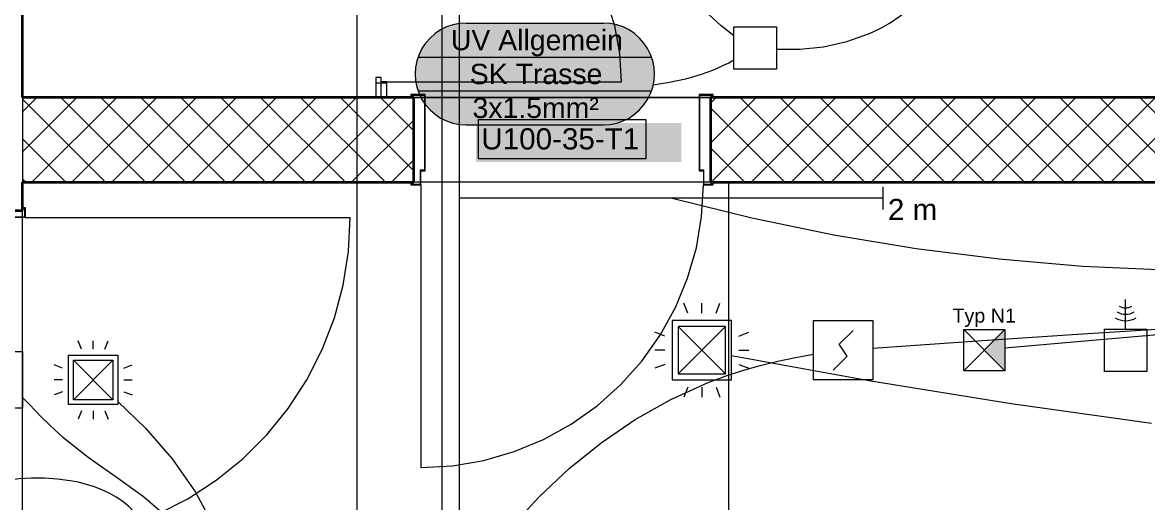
# Model space of a CAD drawing. Extents: x -1067 to 613, y -179 to 712.
# Drawn here: x -79.1 to 0.5, y 185.1 to 219.1 of the extents above; entities that cross this region are included whole.
import ezdxf
from ezdxf.lldxf.tags import DXFTag

# ---------------------------------------------------------------- set-up
doc = ezdxf.new("R2010")
doc.units = 0
doc.layers.get('0').update_dxf_attribs({"lineweight": 13})
for name, color, linetype, lineweight in [('A-DOOR-____-IDEN', 7, 'Continuous', 5), ('A-DOOR-____-OTLN', 7, 'Continuous', 9), ('A-DOOR-FRAM-MCUT', 7, 'Continuous', 9), ('A-DOOR-OPNG-OTLN', 7, 'Continuous', 9), ('A-FLOR-____-OTLN', 7, 'Continuous', 9), ('A-FLOR-____-OVHD', 7, 'Strichpunkt - Fein', 9), ('A-WALL-____-MCUT', 7, 'Continuous', 35), ('A-WALL-____-PATT', 7, 'Continuous', 35), ('A-WALL-FNSH-MCUT', 7, 'Continuous', 35), ('S-GRID-____-OTLN', 7, 'Continuous', 5)]:
    doc.layers.add(name, color=color, linetype=linetype, lineweight=lineweight)
for name, color, linetype, lineweight, true_color in [('EL01_WAN_Brandmeldeanlagen', 7, 'Continuous', 13, 0xff8000), ('EL01_WAN_Feuwehrfunktantenne', 7, 'Continuous', 13, 0x993300), ('EL01_WAN_Leitung Sicherheit', 7, 'Continuous', 13, 0x993300), ('EL01_WAN_Leitung_Brandmeldeanlagen', 7, 'Continuous', 13, 0xff8000), ('EL01_WAN_Leitung_Licht', 7, 'Continuous', 13, 0x0080ff), ('EL01_WAN_Leitung_Notbeleuchtung', 7, 'Continuous', 13, 0x009900), ('EL01_WAN_Leuchten', 7, 'Continuous', 13, 0x0080ff), ('EL01_WAN_Licht', 7, 'Continuous', 13, 0x0080ff), ('EL01_WAN_Notbeleuchtungen', 7, 'Continuous', 13, 0x009900), ('EL01_WAN_Notbeleuchtungentyp', 7, 'Continuous', 13, 0x009900), ('EL01_WAN_Sicherheit', 7, 'Continuous', 13, 0x804000)]:
    doc.layers.add(name, color=color, linetype=linetype, lineweight=lineweight, true_color=true_color)
doc.styles.get("Standard").update_dxf_attribs({"font": 'arial.ttf'})
tags = doc.linetypes.add('_Rasterlinie_', pattern=[0.375, 0.2, -0.05, 0.075, -0.05]).pattern_tags.tags
tags[10:11] = [DXFTag(74, 4), DXFTag(75, 0), DXFTag(340, '0'), DXFTag(46, 1.0), DXFTag(50, 0.0), DXFTag(44, 0.0), DXFTag(45, 0.0)]
tags[8:9] = [DXFTag(74, 4), DXFTag(75, 0), DXFTag(340, '0'), DXFTag(46, 1.0), DXFTag(50, 0.0), DXFTag(44, 0.0), DXFTag(45, 0.0)]
tags[6:7] = [DXFTag(74, 4), DXFTag(75, 0), DXFTag(340, '0'), DXFTag(46, 1.0), DXFTag(50, 0.0), DXFTag(44, 0.0), DXFTag(45, 0.0)]
tags[4:5] = [DXFTag(74, 4), DXFTag(75, 0), DXFTag(340, '0'), DXFTag(46, 1.0), DXFTag(50, 0.0), DXFTag(44, 0.0), DXFTag(45, 0.0)]
tags = doc.linetypes.add('Grundrissdarstellung Sturz', pattern=[0.25, 0.15, -0.05, 0, -0.05]).pattern_tags.tags
tags[10:11] = [DXFTag(74, 4), DXFTag(75, 0), DXFTag(340, '0'), DXFTag(46, 1.0), DXFTag(50, 0.0), DXFTag(44, 0.0), DXFTag(45, 0.0)]
tags[8:9] = [DXFTag(74, 4), DXFTag(75, 0), DXFTag(340, '0'), DXFTag(46, 1.0), DXFTag(50, 0.0), DXFTag(44, 0.0), DXFTag(45, 0.0)]
tags[6:7] = [DXFTag(74, 4), DXFTag(75, 0), DXFTag(340, '0'), DXFTag(46, 1.0), DXFTag(50, 0.0), DXFTag(44, 0.0), DXFTag(45, 0.0)]
tags[4:5] = [DXFTag(74, 4), DXFTag(75, 0), DXFTag(340, '0'), DXFTag(46, 1.0), DXFTag(50, 0.0), DXFTag(44, 0.0), DXFTag(45, 0.0)]
tags = doc.linetypes.add('Strichpunkt - Fein', pattern=[0.2, 0.1, -0.05, 0, -0.05]).pattern_tags.tags
tags[10:11] = [DXFTag(74, 4), DXFTag(75, 0), DXFTag(340, '0'), DXFTag(46, 1.0), DXFTag(50, 0.0), DXFTag(44, 0.0), DXFTag(45, 0.0)]
tags[8:9] = [DXFTag(74, 4), DXFTag(75, 0), DXFTag(340, '0'), DXFTag(46, 1.0), DXFTag(50, 0.0), DXFTag(44, 0.0), DXFTag(45, 0.0)]
tags[6:7] = [DXFTag(74, 4), DXFTag(75, 0), DXFTag(340, '0'), DXFTag(46, 1.0), DXFTag(50, 0.0), DXFTag(44, 0.0), DXFTag(45, 0.0)]
tags[4:5] = [DXFTag(74, 4), DXFTag(75, 0), DXFTag(340, '0'), DXFTag(46, 1.0), DXFTag(50, 0.0), DXFTag(44, 0.0), DXFTag(45, 0.0)]

# ---------------------------------------------------------------- blocks, each defined once
blk = doc.blocks.new('Referenz-A0UJ3194XE', base_point=(-1062.181, -175.856))
at = {"layer": 'A-DOOR-____-IDEN', "color": 0, "linetype": 'Continuous', "ltscale": 0.13}
for p, q in [((-46.818, 212.212), (-34.978, 212.212)), ((-46.818, 209.432), (-46.818, 212.212)), ((-34.978, 212.212), (-34.978, 209.432)), ((-34.978, 209.432), (-46.818, 209.432))]:
    blk.add_line(p, q, dxfattribs=at)
at = {"layer": 'A-DOOR-____-IDEN', "color": 7, "linetype": 'Continuous', "ltscale": 0.13, "true_color": 0xffffff}
for points in [[(-46.993, 209.21), (-32.454, 209.21), (-46.993, 211.969)], [(-32.454, 209.21), (-46.993, 211.969), (-32.454, 211.969)]]:
    blk.add_solid(points, dxfattribs=at)
at = {"layer": 'A-DOOR-____-OTLN', "color": 0, "linetype": 'Grundrissdarstellung Sturz', "ltscale": 0.13}
for p, q in [((-30.397, 213.776), (-51.397, 213.776)), ((-30.397, 207.776), (-51.397, 207.776)), ((-79.097, 181.776), (-79.097, 205.776))]:
    blk.add_line(p, q, dxfattribs=at)
at = {"layer": 'A-DOOR-FRAM-MCUT', "color": 0, "linetype": 'Continuous', "ltscale": 0.13}
for p, q in [((-53.697, 215.176), (-54.097, 215.176)), ((-54.097, 215.176), (-54.097, 214.776)), ((-53.697, 214.876), (-53.697, 215.176)), ((-53.297, 214.876), (-53.697, 214.876)), ((-53.297, 214.776), (-53.297, 214.876)), ((-50.597, 213.976), (-51.597, 213.976)), ((-51.597, 213.976), (-51.597, 213.776)), ((-51.557, 213.776), (-51.557, 213.936)), ((-51.557, 213.936), (-50.637, 213.936)), ((-50.637, 213.936), (-50.637, 208.616)), ((-50.597, 208.576), (-50.597, 213.976)), ((-30.197, 213.976), (-31.197, 213.976)), ((-31.197, 213.976), (-31.197, 208.576)), ((-31.157, 208.616), (-31.157, 213.936)), ((-31.157, 213.936), (-30.237, 213.936)), ((-30.237, 213.936), (-30.237, 213.776)), ((-30.197, 213.776), (-30.197, 213.976)), ((-50.637, 208.616), (-50.937, 208.616)), ((-50.937, 208.616), (-50.937, 207.616)), ((-50.897, 207.576), (-50.897, 208.576)), ((-50.897, 208.576), (-50.597, 208.576)), ((-31.197, 208.576), (-30.897, 208.576)), ((-30.857, 208.616), (-31.157, 208.616)), ((-30.897, 208.576), (-30.897, 207.576)), ((-30.857, 207.616), (-30.857, 208.616)), ((-51.597, 207.776), (-51.597, 207.576)), ((-51.597, 207.576), (-50.897, 207.576)), ((-51.557, 207.616), (-51.557, 207.776)), ((-50.937, 207.616), (-51.557, 207.616)), ((-30.897, 207.576), (-30.197, 207.576)), ((-30.237, 207.616), (-30.857, 207.616)), ((-30.237, 207.776), (-30.237, 207.616)), ((-30.197, 207.576), (-30.197, 207.776)), ((-79.097, 205.976), (-78.897, 205.976)), ((-78.937, 205.936), (-79.097, 205.936)), ((-78.937, 205.316), (-78.937, 205.936)), ((-78.897, 205.976), (-78.897, 205.276)), ((-79.937, 205.316), (-78.937, 205.316)), ((-78.897, 205.276), (-79.897, 205.276))]:
    blk.add_line(p, q, dxfattribs=at)
at = {"layer": 'A-DOOR-OPNG-OTLN', "color": 0, "linetype": 'Continuous', "ltscale": 0.13}
for p, q in [((-37.179, 218.848), (-37.776, 220.762)), ((-36.818, 216.877), (-37.179, 218.848)), ((-36.697, 214.876), (-36.818, 216.877)), ((-53.297, 214.876), (-36.697, 214.876)), ((-50.897, 207.576), (-50.897, 187.576)), ((-31.023, 205.336), (-30.897, 207.576)), ((-78.897, 205.276), (-55.897, 205.276)), ((-56.023, 202.872), (-55.897, 205.276)), ((-31.398, 203.125), (-31.023, 205.336)), ((-32.019, 200.97), (-31.398, 203.125)), ((-56.4, 200.494), (-56.023, 202.872)), ((-32.878, 198.898), (-32.019, 200.97)), ((-57.023, 198.168), (-56.4, 200.494)), ((-33.963, 196.935), (-32.878, 198.898)), ((-57.885, 195.921), (-57.023, 198.168)), ((-35.26, 195.106), (-33.963, 196.935)), ((-58.978, 193.776), (-57.885, 195.921)), ((-36.755, 193.434), (-35.26, 195.106)), ((-60.29, 191.757), (-58.978, 193.776)), ((-38.427, 191.939), (-36.755, 193.434)), ((-40.256, 190.641), (-38.427, 191.939)), ((-61.805, 189.886), (-60.29, 191.757)), ((-42.219, 189.556), (-40.256, 190.641)), ((-63.507, 188.183), (-61.805, 189.886)), ((-44.291, 188.698), (-42.219, 189.556)), ((-65.378, 186.668), (-63.507, 188.183)), ((-48.658, 187.701), (-46.447, 188.077)), ((-46.447, 188.077), (-44.291, 188.698)), ((-50.897, 187.576), (-48.658, 187.701)), ((-67.397, 185.357), (-65.378, 186.668)), ((-69.542, 184.264), (-67.397, 185.357))]:
    blk.add_line(p, q, dxfattribs=at)
at = {"layer": 'A-FLOR-____-OTLN', "color": 0, "linetype": 'Continuous', "ltscale": 0.13}
for p, q in [((-51.397, 213.776), (-50.637, 213.776)), ((-50.598, 213.776), (-31.196, 213.776)), ((-31.157, 213.776), (-30.397, 213.776)), ((-50.937, 207.776), (-51.397, 207.776)), ((-30.897, 207.776), (-50.897, 207.776)), ((-30.397, 207.776), (-30.857, 207.776)), ((-29.097, 179.776), (-29.097, 207.776))]:
    blk.add_line(p, q, dxfattribs=at)
at = {"layer": 'A-FLOR-____-OVHD', "color": 0, "linetype": 'Strichpunkt - Fein', "ltscale": 0.13}
for p, q in [((-49.397, -27.974), (-49.397, 307.476)), ((-49.397, 213.776), (-49.397, 307.476)), ((-48.197, 288.576), (-48.197, -171.085)), ((-49.397, 179.776), (-49.397, 207.776))]:
    blk.add_line(p, q, dxfattribs=at)
at = {"layer": 'A-WALL-____-MCUT', "color": 0, "linetype": 'Continuous', "ltscale": 0.35}
for p, q in [((-79.097, 213.776), (-79.097, 282.576)), ((-51.397, 213.776), (-79.097, 213.776)), ((-51.397, 207.776), (-51.397, 213.776)), ((53.203, 213.776), (-30.397, 213.776)), ((-30.397, 213.776), (-30.397, 207.776)), ((-79.097, 207.776), (-51.397, 207.776)), ((-79.097, 205.776), (-79.097, 207.776)), ((-30.397, 207.776), (198.844, 207.776)), ((-85.097, 205.776), (-79.097, 205.776))]:
    blk.add_line(p, q, dxfattribs=at)
at = {"layer": 'A-WALL-____-MCUT', "color": 0, "linetype": 'Continuous', "lineweight": 9, "ltscale": 0.13}
for p, q in [((-53.697, 213.776), (-53.697, 214.776)), ((-79.097, 213.776), (-79.097, 207.776))]:
    blk.add_line(p, q, dxfattribs=at)
at = {"layer": 'A-WALL-____-PATT', "color": 0, "linetype": 'Continuous', "lineweight": 9, "ltscale": 0.13}
for p, q in [((-79.097, 212.761), (-78.082, 213.776)), ((-79.097, 209.933), (-75.254, 213.776)), ((-73.211, 207.776), (-79.097, 213.662)), ((-78.426, 207.776), (-72.426, 213.776)), ((-70.382, 207.776), (-76.382, 213.776)), ((-75.597, 207.776), (-69.597, 213.776)), ((-67.554, 207.776), (-73.554, 213.776)), ((-72.769, 207.776), (-66.769, 213.776)), ((-64.725, 207.776), (-70.725, 213.776)), ((-69.94, 207.776), (-63.94, 213.776)), ((-61.897, 207.776), (-67.897, 213.776)), ((-67.112, 207.776), (-61.112, 213.776)), ((-59.068, 207.776), (-65.068, 213.776)), ((-64.283, 207.776), (-58.283, 213.776)), ((-56.24, 207.776), (-62.24, 213.776)), ((-61.455, 207.776), (-55.455, 213.776)), ((-53.412, 207.776), (-59.412, 213.776)), ((-58.627, 207.776), (-52.627, 213.776)), ((-51.397, 208.59), (-56.583, 213.776)), ((-51.397, 211.418), (-53.755, 213.776)), ((-30.397, 213.378), (-29.999, 213.776)), ((-30.397, 210.549), (-27.171, 213.776)), ((-30.342, 207.776), (-24.342, 213.776)), ((-22.299, 207.776), (-28.299, 213.776)), ((-27.514, 207.776), (-21.514, 213.776)), ((-19.47, 207.776), (-25.47, 213.776)), ((-24.686, 207.776), (-18.686, 213.776)), ((-16.642, 207.776), (-22.642, 213.776)), ((-21.857, 207.776), (-15.857, 213.776)), ((-13.814, 207.776), (-19.814, 213.776)), ((-19.029, 207.776), (-13.029, 213.776)), ((-10.985, 207.776), (-16.985, 213.776)), ((-16.2, 207.776), (-10.2, 213.776)), ((-8.157, 207.776), (-14.157, 213.776)), ((-13.372, 207.776), (-7.372, 213.776)), ((-5.328, 207.776), (-11.328, 213.776)), ((-10.543, 207.776), (-4.543, 213.776)), ((-2.5, 207.776), (-8.5, 213.776)), ((-7.715, 207.776), (-1.715, 213.776)), ((0.329, 207.776), (-5.671, 213.776)), ((-4.887, 207.776), (1.113, 213.776)), ((3.157, 207.776), (-2.843, 213.776)), ((-2.058, 207.776), (3.942, 213.776)), ((5.985, 207.776), (-0.015, 213.776)), ((-25.127, 207.776), (-30.397, 213.045)), ((-55.798, 207.776), (-51.397, 212.177)), ((-76.039, 207.776), (-79.097, 210.834)), ((-27.956, 207.776), (-30.397, 210.217)), ((-52.97, 207.776), (-51.397, 209.348)), ((-78.867, 207.776), (-79.097, 208.005))]:
    blk.add_line(p, q, dxfattribs=at)
at = {"layer": 'A-WALL-FNSH-MCUT', "color": 0, "linetype": 'Continuous', "lineweight": 9, "ltscale": 0.13}
for p, q in [((-54.097, 214.776), (-54.097, 213.776)), ((-53.297, 214.776), (-54.097, 214.776)), ((-53.297, 213.776), (-53.297, 214.776))]:
    blk.add_line(p, q, dxfattribs=at)
at = {"layer": 'S-GRID-____-OTLN', "color": 0, "linetype": '_Rasterlinie_', "ltscale": 0.13}
blk.add_line((-55.397, -171.085), (-55.397, 546.376), dxfattribs=at)
at = {"layer": 'A-DOOR-____-IDEN', "color": 0, "linetype": 'Continuous', "ltscale": 0.13, "insert": (-46.618, 211.594), "char_height": 1.5, "attachment_point": 1}
blk.add_mtext('{\\fArial;U100-35-T1}', dxfattribs=at)
blk = doc.blocks.new('Abzweigdose rechteckig (multi) UP-A0UJ31GIXE', base_point=(-81.437, 191.776))
at = {"color": 0, "lineweight": -2}
for p, q in [((-81.437, 195.776), (-79.095, 195.776)), ((-81.437, 191.776), (-81.437, 195.776)), ((-79.095, 195.776), (-79.095, 191.776)), ((-79.095, 191.776), (-81.437, 191.776))]:
    blk.add_line(p, q, dxfattribs=at)
blk = doc.blocks.new('Funkempfänger-A0UJ31H4XE', base_point=(-2.509, 194.375))
at = {"color": 0, "lineweight": -2}
for p, q in [((-1.009, 197.375), (-1.009, 199.475)), ((-1.609, 198.586), (-1.468, 198.515)), ((-1.468, 198.515), (-1.32, 198.464)), ((-1.456, 199), (-1.352, 198.946)), ((-1.352, 198.946), (-1.241, 198.907)), ((-1.32, 198.464), (-1.166, 198.432)), ((-1.241, 198.907), (-1.126, 198.883)), ((-1.166, 198.432), (-1.009, 198.422)), ((-1.126, 198.883), (-1.009, 198.875)), ((-1.009, 198.875), (-0.892, 198.883)), ((-1.009, 198.422), (-0.852, 198.432)), ((-0.892, 198.883), (-0.777, 198.907)), ((-0.852, 198.432), (-0.698, 198.464)), ((-0.777, 198.907), (-0.666, 198.946)), ((-0.698, 198.464), (-0.549, 198.515)), ((-0.666, 198.946), (-0.562, 199)), ((-0.549, 198.515), (-0.409, 198.586)), ((-1.759, 198.176), (-1.584, 198.085)), ((-1.584, 198.085), (-1.398, 198.019)), ((-1.398, 198.019), (-1.205, 197.979)), ((-1.205, 197.979), (-1.009, 197.965)), ((-1.009, 197.965), (-0.812, 197.979)), ((-0.812, 197.979), (-0.619, 198.019)), ((-0.619, 198.019), (-0.434, 198.085)), ((-0.434, 198.085), (-0.259, 198.176)), ((-2.509, 194.375), (-2.509, 197.375)), ((-2.509, 197.375), (0.491, 197.375)), ((0.491, 197.375), (0.491, 194.375)), ((0.491, 194.375), (-2.509, 194.375))]:
    blk.add_line(p, q, dxfattribs=at)
blk = doc.blocks.new('Leitung-A0UJ31JKXE', base_point=(-9.551, 196.012))
at = {"color": 0, "linetype": 'ByBlock', "lineweight": -2, "ltscale": 0.13}
blk.add_line((5.542, 197.331), (-9.551, 196.012), dxfattribs=at)
blk = doc.blocks.new('Leitung-A0UJ31KCXE', base_point=(-33.126, 218.148))
at = {"color": 0, "linetype": 'ByBlock', "lineweight": -2, "ltscale": 0.13}
for p, q in [((-33.126, 225.403), (-33.12, 225.776)), ((-33.117, 225.03), (-33.126, 225.403)), ((-33.093, 224.657), (-33.117, 225.03)), ((-33.052, 224.286), (-33.093, 224.657)), ((-32.992, 223.918), (-33.052, 224.286)), ((-32.955, 223.736), (-32.992, 223.918)), ((-32.913, 223.555), (-32.955, 223.736)), ((-32.749, 223.01), (-32.913, 223.555)), ((-32.539, 222.48), (-32.749, 223.01)), ((-32.286, 221.966), (-32.539, 222.48)), ((-31.994, 221.467), (-32.286, 221.966)), ((-31.309, 220.523), (-31.994, 221.467)), ((-30.516, 219.651), (-31.309, 220.523)), ((-29.648, 218.857), (-30.516, 219.651)), ((-28.735, 218.148), (-29.648, 218.857))]:
    blk.add_line(p, q, dxfattribs=at)
blk = doc.blocks.new('Leitung-A0UJ31LYXE', base_point=(-18.908, 196.025))
at = {"color": 0, "linetype": 'ByBlock', "lineweight": -2, "ltscale": 0.13}
for p, q in [((-4.066, 197.039), (3.359, 197.498)), ((-11.488, 196.549), (-4.066, 197.039)), ((-18.908, 196.025), (-11.488, 196.549))]:
    blk.add_line(p, q, dxfattribs=at)
blk = doc.blocks.new('Notleuchte eckig-A0UJ31Q0XE', base_point=(-12.47, 194.414))
at = {"color": 0, "lineweight": -2}
for p, q in [((-12.47, 197.333), (-9.551, 194.414)), ((-12.47, 194.414), (-9.551, 197.333)), ((-12.47, 194.414), (-12.47, 197.333)), ((-12.47, 197.333), (-9.551, 197.333)), ((-9.551, 197.333), (-9.551, 194.414)), ((-9.551, 194.414), (-12.47, 194.414))]:
    blk.add_line(p, q, dxfattribs=at)
for points in [[(-9.551, 195.874), (-11.01, 195.874), (-9.551, 197.333)], [(-9.551, 194.414), (-9.551, 195.874), (-11.01, 195.874)]]:
    blk.add_solid(points, dxfattribs=at)
blk = doc.blocks.new('Bemerkung 1-A0UJ31Q2XE', base_point=(-13.272, 197.827))
at = {"color": 0, "lineweight": -2, "insert": (-13.272, 198.827), "char_height": 1, "attachment_point": 1}
blk.add_mtext('{\\fArial;Typ N1}', dxfattribs=at)
blk = doc.blocks.new('Leitung-A0UJ31QIXE', base_point=(-44.474, 183.376))
at = {"color": 0, "linetype": 'ByBlock', "lineweight": -2, "ltscale": 0.13}
for p, q in [((-25.635, 195.101), (-24.375, 195.369)), ((-24.375, 195.369), (-23.108, 195.599)), ((-29.352, 194.035), (-28.126, 194.437)), ((-28.126, 194.437), (-26.886, 194.791)), ((-26.886, 194.791), (-25.635, 195.101)), ((-33.198, 192.394), (-30.561, 193.585)), ((-30.561, 193.585), (-29.352, 194.035)), ((-35.727, 190.966), (-33.198, 192.394)), ((-38.135, 189.326), (-35.727, 190.966)), ((-40.406, 187.498), (-38.135, 189.326)), ((-42.524, 185.507), (-40.406, 187.498)), ((-44.474, 183.376), (-42.524, 185.507))]:
    blk.add_line(p, q, dxfattribs=at)
blk = doc.blocks.new('Bewegungsmelder UP-A0UJ31TMXE', base_point=(-76.864, 191.007))
at = {"color": 0, "lineweight": -2}
for p, q in [((-74.932, 195.954), (-75.158, 196.544)), ((-74.095, 195.954), (-74.095, 196.544)), ((-73.258, 195.954), (-73.032, 196.544)), ((-75.845, 192.026), (-75.845, 195.526)), ((-75.845, 195.526), (-72.345, 195.526)), ((-75.495, 195.176), (-72.695, 195.176)), ((-75.495, 192.376), (-75.495, 195.176)), ((-75.495, 192.376), (-72.695, 195.176)), ((-72.695, 192.376), (-75.495, 195.176)), ((-72.695, 195.176), (-72.695, 192.376)), ((-72.345, 195.526), (-72.345, 192.026)), ((-76.274, 194.612), (-76.864, 194.839)), ((-71.916, 194.612), (-71.326, 194.839)), ((-76.274, 193.776), (-76.864, 193.776)), ((-71.916, 193.776), (-71.326, 193.776)), ((-76.274, 192.939), (-76.864, 192.713)), ((-71.916, 192.939), (-71.326, 192.713)), ((-72.345, 192.026), (-75.845, 192.026)), ((-72.695, 192.376), (-75.495, 192.376)), ((-74.932, 191.597), (-75.158, 191.007)), ((-74.095, 191.597), (-74.095, 191.007)), ((-73.258, 191.597), (-73.032, 191.007))]:
    blk.add_line(p, q, dxfattribs=at)
blk = doc.blocks.new('LED-Langfeldleuchte 37W-A0UJ31WOXE', base_point=(-48.195, 205.843))
at = {"color": 0, "lineweight": -2}
for p, q in [((-48.195, 207.443), (-48.195, 205.843)), ((-18.195, 207.443), (-18.195, 205.843)), ((-18.195, 206.643), (-48.195, 206.643))]:
    blk.add_line(p, q, dxfattribs=at)
blk = doc.blocks.new('Absolute Höhe-A0UJ31WQXE', base_point=(-17.838, 205.09))
at = {"color": 0, "lineweight": -2, "insert": (-17.838, 206.59), "char_height": 1.5, "attachment_point": 1}
blk.add_mtext('{\\fArial;2 m}', dxfattribs=at)
blk = doc.blocks.new('Leitung-A0UJ31XEXE', base_point=(-79.095, 170.367))
at = {"color": 0, "linetype": 'ByBlock', "lineweight": -2, "ltscale": 0.13}
for p, q in [((-79.095, 192.537), (-78.631, 192.067)), ((-78.631, 192.067), (-78.174, 191.595)), ((-78.174, 191.595), (-77.717, 191.124)), ((-77.717, 191.124), (-77.251, 190.655)), ((-77.251, 190.655), (-76.768, 190.191)), ((-76.768, 190.191), (-76.261, 189.733)), ((-76.261, 189.733), (-74.438, 188.304)), ((-74.438, 188.304), (-72.466, 186.914)), ((-72.466, 186.914), (-70.539, 185.52)), ((-70.539, 185.52), (-68.849, 184.078)), ((-68.849, 184.078), (-68.153, 183.324)), ((-68.153, 183.324), (-67.588, 182.542)), ((-67.588, 182.542), (-67.297, 182.002)), ((-67.297, 182.002), (-67.081, 181.445)), ((-67.081, 181.445), (-66.949, 180.869)), ((-66.949, 180.869), (-66.905, 180.281)), ((-66.905, 180.281), (-66.944, 179.676)), ((-66.944, 179.676), (-67.059, 179.058)), ((-67.246, 178.43), (-67.497, 177.795)), ((-67.059, 179.058), (-67.246, 178.43)), ((-67.497, 177.795), (-67.809, 177.157)), ((-67.809, 177.157), (-68.174, 176.517)), ((-68.174, 176.517), (-68.587, 175.881)), ((-69.042, 175.25), (-69.534, 174.629)), ((-68.587, 175.881), (-69.042, 175.25)), ((-69.534, 174.629), (-70.057, 174.019)), ((-70.057, 174.019), (-70.605, 173.426)), ((-70.605, 173.426), (-71.461, 172.571)), ((-71.461, 172.571), (-72.341, 171.769)), ((-72.341, 171.769), (-74.095, 170.367))]:
    blk.add_line(p, q, dxfattribs=at)
blk = doc.blocks.new('Bewegungsmelder UP-A0UJ3216XE', base_point=(-34.33, 192.553))
at = {"color": 0, "lineweight": -2}
for p, q in [((-32.011, 198.489), (-32.283, 199.198)), ((-31.007, 198.489), (-31.007, 199.198)), ((-30.003, 198.489), (-29.732, 199.198)), ((-33.107, 197.975), (-33.107, 193.775)), ((-28.907, 197.975), (-33.107, 197.975)), ((-32.687, 197.555), (-32.687, 194.195)), ((-29.327, 197.555), (-32.687, 197.555)), ((-29.327, 194.195), (-32.687, 197.555)), ((-32.687, 194.195), (-29.327, 197.555)), ((-29.327, 194.195), (-29.327, 197.555)), ((-28.907, 193.775), (-28.907, 197.975)), ((-33.622, 196.879), (-34.33, 197.151)), ((-28.393, 196.879), (-27.685, 197.151)), ((-33.622, 195.875), (-34.33, 195.875)), ((-28.393, 195.875), (-27.685, 195.875)), ((-33.622, 194.871), (-34.33, 194.599)), ((-28.393, 194.871), (-27.685, 194.599)), ((-33.107, 193.775), (-28.907, 193.775)), ((-32.687, 194.195), (-29.327, 194.195)), ((-32.011, 193.261), (-32.283, 192.553)), ((-31.007, 193.261), (-31.007, 192.553)), ((-30.003, 193.261), (-29.732, 192.553))]:
    blk.add_line(p, q, dxfattribs=at)
blk = doc.blocks.new('Leitung-A0UJ322KXE', base_point=(-33.195, 201.557))
at = {"color": 0, "linetype": 'ByBlock', "lineweight": -2, "ltscale": 0.13}
for p, q in [((-27.46, 205.224), (-33.195, 206.643)), ((43.543, 206.643), (36.735, 204.994)), ((-21.669, 204.025), (-27.46, 205.224)), ((36.735, 204.994), (29.848, 203.655)), ((-15.831, 203.053), (-21.669, 204.025)), ((29.848, 203.655), (22.899, 202.632)), ((-9.956, 202.314), (-15.831, 203.053)), ((-4.054, 201.813), (-9.956, 202.314)), ((22.899, 202.632), (15.907, 201.936)), ((1.865, 201.557), (-4.054, 201.813)), ((8.89, 201.575), (1.865, 201.557)), ((15.907, 201.936), (8.89, 201.575))]:
    blk.add_line(p, q, dxfattribs=at)
blk = doc.blocks.new('Leitung-A0UJ323EXE', base_point=(-25.735, 217.192))
at = {"color": 0, "linetype": 'ByBlock', "lineweight": -2, "ltscale": 0.13}
for p, q in [((-14.498, 222.375), (-14.114, 223.02)), ((-14.114, 223.02), (-13.756, 223.676)), ((-14.913, 221.749), (-14.498, 222.375)), ((-15.361, 221.149), (-14.913, 221.749)), ((-15.847, 220.582), (-15.599, 220.861)), ((-15.599, 220.861), (-15.361, 221.149)), ((-17.001, 219.532), (-16.374, 220.056)), ((-16.374, 220.056), (-16.105, 220.313)), ((-16.105, 220.313), (-15.847, 220.582)), ((-18.393, 218.653), (-17.676, 219.065)), ((-17.676, 219.065), (-17.001, 219.532)), ((-20.734, 217.733), (-19.146, 218.295)), ((-19.146, 218.295), (-18.393, 218.653)), ((-22.394, 217.369), (-20.734, 217.733)), ((-25.735, 217.193), (-24.077, 217.192)), ((-24.077, 217.192), (-22.394, 217.369))]:
    blk.add_line(p, q, dxfattribs=at)
blk = doc.blocks.new('Brandmelder-A0UJ324GXE', base_point=(-23.108, 193.776))
at = {"color": 0, "lineweight": -2}
for p, q in [((-23.108, 197.976), (-18.908, 197.976)), ((-23.108, 193.776), (-23.108, 197.976)), ((-18.908, 197.976), (-18.908, 193.776)), ((-21.288, 196.296), (-20.308, 197.276)), ((-20.728, 195.456), (-21.288, 196.296)), ((-21.708, 194.476), (-20.728, 195.456)), ((-18.908, 193.776), (-23.108, 193.776))]:
    blk.add_line(p, q, dxfattribs=at)
blk = doc.blocks.new('Leitung-A0UJ324MXE', base_point=(-81.074, 170.503))
at = {"color": 0, "linetype": 'ByBlock', "lineweight": -2, "ltscale": 0.13}
for p, q in [((-79.349, 186.768), (-81.074, 186.529)), ((-78.449, 186.818), (-79.349, 186.768)), ((-77.538, 186.816), (-78.449, 186.818)), ((-76.628, 186.758), (-77.538, 186.816)), ((-75.729, 186.639), (-76.628, 186.758)), ((-75.142, 186.524), (-75.729, 186.639)), ((-74.567, 186.379), (-75.142, 186.524)), ((-74.009, 186.202), (-74.567, 186.379)), ((-73.471, 185.993), (-74.009, 186.202)), ((-72.955, 185.751), (-73.471, 185.993)), ((-72.465, 185.473), (-72.955, 185.751)), ((-72.004, 185.159), (-72.465, 185.473)), ((-71.576, 184.807), (-72.004, 185.159)), ((-71.184, 184.416), (-71.576, 184.807)), ((-70.921, 184.105), (-71.184, 184.416)), ((-70.678, 183.775), (-70.921, 184.105)), ((-70.257, 183.063), (-70.678, 183.775)), ((-69.921, 182.295), (-70.257, 183.063)), ((-69.669, 181.487), (-69.921, 182.295)), ((-69.576, 181.072), (-69.669, 181.487)), ((-69.504, 180.653), (-69.576, 181.072)), ((-69.454, 180.23), (-69.504, 180.653)), ((-69.426, 179.807), (-69.454, 180.23)), ((-69.438, 178.918), (-69.426, 179.807)), ((-69.54, 178.037), (-69.438, 178.918)), ((-69.727, 177.169), (-69.54, 178.037)), ((-69.991, 176.316), (-69.727, 177.169)), ((-70.326, 175.482), (-69.991, 176.316)), ((-70.725, 174.672), (-70.326, 175.482)), ((-71.689, 173.135), (-70.725, 174.672)), ((-72.831, 171.736), (-71.689, 173.135)), ((-74.095, 170.503), (-72.831, 171.736))]:
    blk.add_line(p, q, dxfattribs=at)
blk = doc.blocks.new('Leitung-A0UJ325MXE', base_point=(-28.907, 186.671))
at = {"color": 0, "linetype": 'ByBlock', "lineweight": -2, "ltscale": 0.13}
for p, q in [((-19.035, 193.695), (-28.907, 195.479)), ((-9.118, 192.082), (-19.035, 193.695)), ((0.833, 190.69), (-9.118, 192.082))]:
    blk.add_line(p, q, dxfattribs=at)
blk = doc.blocks.new('Leitung-A0UJ32C6XE', base_point=(-74.095, 169.966))
at = {"color": 0, "linetype": 'ByBlock', "lineweight": -2, "ltscale": 0.13}
for p, q in [((-72.345, 192.241), (-70.383, 190.355)), ((-70.383, 190.355), (-68.498, 188.186)), ((-68.498, 188.186), (-66.859, 185.824)), ((-66.859, 185.824), (-66.185, 184.598)), ((-66.185, 184.598), (-65.635, 183.358)), ((-65.635, 183.358), (-65.348, 182.529)), ((-65.348, 182.529), (-65.133, 181.702)), ((-65.133, 181.702), (-64.995, 180.88)), ((-64.995, 180.88), (-64.94, 180.066)), ((-64.94, 180.066), (-64.975, 179.265)), ((-64.975, 179.265), (-65.107, 178.479)), ((-65.107, 178.479), (-65.283, 177.866)), ((-65.283, 177.866), (-65.52, 177.266)), ((-65.52, 177.266), (-65.814, 176.679)), ((-66.159, 176.106), (-66.553, 175.548)), ((-65.814, 176.679), (-66.159, 176.106)), ((-66.553, 175.548), (-66.99, 175.006)), ((-67.466, 174.479), (-67.978, 173.97)), ((-66.99, 175.006), (-67.466, 174.479)), ((-67.978, 173.97), (-68.521, 173.478)), ((-68.521, 173.478), (-69.383, 172.775)), ((-70.292, 172.115), (-72.188, 170.938)), ((-69.383, 172.775), (-70.292, 172.115)), ((-72.188, 170.938), (-74.095, 169.966))]:
    blk.add_line(p, q, dxfattribs=at)
blk = doc.blocks.new('Deckendose UP-A0UJ32C8XE', base_point=(-28.735, 215.776))
at = {"color": 0, "lineweight": -2}
for p, q in [((-28.735, 215.776), (-28.735, 218.776)), ((-28.735, 218.776), (-25.735, 218.776)), ((-25.735, 218.776), (-25.735, 215.776)), ((-25.735, 215.776), (-28.735, 215.776))]:
    blk.add_line(p, q, dxfattribs=at)
blk = doc.blocks.new('Leitung-A0UJ32CAXE', base_point=(-34.452, 214.648))
at = {"color": 0, "linetype": 'ByBlock', "lineweight": -2, "ltscale": 0.13}
for p, q in [((-29.872, 215.853), (-30.26, 215.69)), ((-29.488, 216.027), (-29.872, 215.853)), ((-29.109, 216.211), (-29.488, 216.027)), ((-28.735, 216.405), (-29.109, 216.211)), ((-32.167, 215.081), (-32.734, 214.952)), ((-31.605, 215.229), (-32.167, 215.081)), ((-31.05, 215.399), (-31.605, 215.229)), ((-30.653, 215.538), (-31.05, 215.399)), ((-30.26, 215.69), (-30.653, 215.538)), ((-33.878, 214.739), (-34.452, 214.648)), ((-33.305, 214.839), (-33.878, 214.739)), ((-32.734, 214.952), (-33.305, 214.839))]:
    blk.add_line(p, q, dxfattribs=at)
blk = doc.blocks.new('Gruppenzuleitung-A0UJ32CQXE', base_point=(-51.302, 211.837))
at = {"color": 0, "linetype": 'ByBlock', "lineweight": -2, "ltscale": 0.13}
for p, q in [((-48.172, 219.006), (-48.634, 218.914)), ((-47.702, 219.037), (-48.172, 219.006)), ((-47.702, 219.037), (-37.964, 219.037)), ((-37.494, 219.006), (-37.964, 219.037)), ((-37.033, 218.914), (-37.494, 219.006)), ((-49.894, 218.293), (-50.248, 217.982)), ((-49.502, 218.555), (-49.894, 218.293)), ((-49.08, 218.763), (-49.502, 218.555)), ((-48.634, 218.914), (-49.08, 218.763)), ((-36.587, 218.763), (-37.033, 218.914)), ((-36.164, 218.555), (-36.587, 218.763)), ((-35.773, 218.293), (-36.164, 218.555)), ((-35.419, 217.982), (-35.773, 218.293)), ((-50.559, 217.628), (-50.82, 217.237)), ((-50.248, 217.982), (-50.559, 217.628)), ((-35.108, 217.628), (-35.419, 217.982)), ((-34.847, 217.237), (-35.108, 217.628)), ((-51.028, 216.815), (-51.18, 216.369)), ((-51.097, 216.637), (-34.57, 216.637)), ((-50.82, 217.237), (-51.028, 216.815)), ((-34.638, 216.815), (-34.847, 217.237)), ((-34.487, 216.369), (-34.638, 216.815)), ((-51.272, 215.907), (-51.302, 215.437)), ((-51.18, 216.369), (-51.272, 215.907)), ((-34.395, 215.907), (-34.487, 216.369)), ((-34.364, 215.437), (-34.395, 215.907)), ((-51.302, 215.437), (-51.272, 214.967)), ((-34.395, 214.967), (-34.364, 215.437)), ((-51.272, 214.967), (-51.18, 214.505)), ((-51.18, 214.505), (-51.028, 214.059)), ((-51.097, 214.237), (-34.57, 214.237)), ((-34.638, 214.059), (-34.487, 214.505)), ((-34.487, 214.505), (-34.395, 214.967)), ((-51.028, 214.059), (-50.82, 213.637)), ((-50.82, 213.637), (-50.559, 213.245)), ((-35.108, 213.245), (-34.847, 213.637)), ((-34.847, 213.637), (-34.638, 214.059)), ((-50.559, 213.245), (-50.248, 212.891)), ((-50.248, 212.891), (-49.894, 212.581)), ((-35.773, 212.581), (-35.419, 212.891)), ((-35.419, 212.891), (-35.108, 213.245)), ((-49.894, 212.581), (-49.502, 212.319)), ((-49.502, 212.319), (-49.08, 212.111)), ((-49.08, 212.111), (-48.634, 211.96)), ((-48.634, 211.96), (-48.172, 211.868)), ((-48.172, 211.868), (-47.702, 211.837)), ((-47.702, 211.837), (-37.964, 211.837)), ((-37.964, 211.837), (-37.494, 211.868)), ((-37.494, 211.868), (-37.033, 211.96)), ((-37.033, 211.96), (-36.587, 212.111)), ((-36.587, 212.111), (-36.164, 212.319)), ((-36.164, 212.319), (-35.773, 212.581))]:
    blk.add_line(p, q, dxfattribs=at)
at = {"color": 7, "linetype": 'ByBlock', "lineweight": -2, "ltscale": 0.13, "true_color": 0xffffff}
for points in [[(-48.239, 218.997), (-37.428, 218.997), (-47.972, 219.027)], [(-47.972, 219.027), (-37.695, 219.027), (-47.702, 219.037)], [(-37.428, 218.997), (-47.972, 219.027), (-37.695, 219.027)], [(-37.695, 219.027), (-47.702, 219.037), (-37.964, 219.037)], [(-50.151, 218.076), (-35.516, 218.076), (-49.947, 218.251)], [(-49.947, 218.251), (-35.72, 218.251), (-49.73, 218.411)], [(-35.516, 218.076), (-49.947, 218.251), (-35.72, 218.251)], [(-49.73, 218.411), (-35.936, 218.411), (-49.502, 218.555)], [(-35.72, 218.251), (-49.73, 218.411), (-35.936, 218.411)], [(-49.502, 218.555), (-36.164, 218.555), (-49.264, 218.68)], [(-35.936, 218.411), (-49.502, 218.555), (-36.164, 218.555)], [(-49.264, 218.68), (-36.402, 218.68), (-49.018, 218.788)], [(-36.164, 218.555), (-49.264, 218.68), (-36.402, 218.68)], [(-49.018, 218.788), (-36.649, 218.788), (-48.764, 218.877)], [(-36.402, 218.68), (-49.018, 218.788), (-36.649, 218.788)], [(-48.764, 218.877), (-36.903, 218.877), (-48.504, 218.947)], [(-36.649, 218.788), (-48.764, 218.877), (-36.903, 218.877)], [(-48.504, 218.947), (-37.163, 218.947), (-48.239, 218.997)], [(-36.903, 218.877), (-48.504, 218.947), (-37.163, 218.947)], [(-37.163, 218.947), (-48.239, 218.997), (-37.428, 218.997)], [(-50.82, 217.237), (-34.847, 217.237), (-50.677, 217.465)], [(-50.677, 217.465), (-34.99, 217.465), (-50.517, 217.681)], [(-34.847, 217.237), (-50.677, 217.465), (-34.99, 217.465)], [(-50.677, 217.465), (-34.99, 217.465), (-50.677, 217.465)], [(-34.99, 217.465), (-50.677, 217.465), (-34.99, 217.465)], [(-50.517, 217.681), (-35.15, 217.681), (-50.341, 217.886)], [(-34.99, 217.465), (-50.517, 217.681), (-35.15, 217.681)], [(-50.517, 217.681), (-35.15, 217.681), (-50.517, 217.681)], [(-35.15, 217.681), (-50.517, 217.681), (-35.15, 217.681)], [(-50.341, 217.886), (-35.325, 217.886), (-50.151, 218.076)], [(-35.15, 217.681), (-50.341, 217.886), (-35.325, 217.886)], [(-50.341, 217.886), (-35.325, 217.886), (-50.341, 217.886)], [(-35.325, 217.886), (-50.341, 217.886), (-35.325, 217.886)], [(-35.325, 217.886), (-50.151, 218.076), (-35.516, 218.076)], [(-51.143, 216.498), (-34.524, 216.498), (-51.054, 216.752)], [(-51.054, 216.752), (-34.613, 216.752), (-50.946, 216.999)], [(-34.524, 216.498), (-51.054, 216.752), (-34.613, 216.752)], [(-50.946, 216.999), (-34.721, 216.999), (-50.82, 217.237)], [(-34.613, 216.752), (-50.946, 216.999), (-34.721, 216.999)], [(-34.721, 216.999), (-50.82, 217.237), (-34.847, 217.237)], [(-51.292, 215.706), (-34.374, 215.706), (-51.262, 215.973)], [(-51.262, 215.973), (-34.404, 215.973), (-51.212, 216.238)], [(-34.374, 215.706), (-51.262, 215.973), (-34.404, 215.973)], [(-51.212, 216.238), (-34.455, 216.238), (-51.143, 216.498)], [(-34.404, 215.973), (-51.212, 216.238), (-34.455, 216.238)], [(-34.455, 216.238), (-51.143, 216.498), (-34.524, 216.498)], [(-51.302, 215.437), (-34.364, 215.437), (-51.292, 215.706)], [(-51.292, 215.168), (-34.374, 215.168), (-51.302, 215.437)], [(-34.374, 215.168), (-51.302, 215.437), (-34.364, 215.437)], [(-34.364, 215.437), (-51.292, 215.706), (-34.374, 215.706)], [(-51.262, 214.9), (-34.404, 214.9), (-51.292, 215.168)], [(-34.404, 214.9), (-51.292, 215.168), (-34.374, 215.168)], [(-51.212, 214.636), (-34.455, 214.636), (-51.262, 214.9)], [(-34.455, 214.636), (-51.262, 214.9), (-34.404, 214.9)], [(-51.143, 214.376), (-34.524, 214.376), (-51.212, 214.636)], [(-34.524, 214.376), (-51.212, 214.636), (-34.455, 214.636)], [(-51.054, 214.122), (-34.613, 214.122), (-51.143, 214.376)], [(-34.613, 214.122), (-51.143, 214.376), (-34.524, 214.376)], [(-50.946, 213.875), (-34.721, 213.875), (-51.054, 214.122)], [(-34.721, 213.875), (-51.054, 214.122), (-34.613, 214.122)], [(-50.82, 213.637), (-34.847, 213.637), (-50.946, 213.875)], [(-34.847, 213.637), (-50.946, 213.875), (-34.721, 213.875)], [(-50.677, 213.409), (-34.99, 213.409), (-50.82, 213.637)], [(-34.99, 213.409), (-50.82, 213.637), (-34.847, 213.637)], [(-50.517, 213.192), (-35.15, 213.192), (-50.677, 213.409)], [(-35.15, 213.192), (-50.677, 213.409), (-34.99, 213.409)], [(-50.341, 212.988), (-35.325, 212.988), (-50.517, 213.192)], [(-35.325, 212.988), (-50.517, 213.192), (-35.15, 213.192)], [(-50.151, 212.798), (-35.516, 212.798), (-50.341, 212.988)], [(-35.516, 212.798), (-50.341, 212.988), (-35.325, 212.988)], [(-49.947, 212.622), (-35.72, 212.622), (-50.151, 212.798)], [(-35.72, 212.622), (-50.151, 212.798), (-35.516, 212.798)], [(-49.73, 212.462), (-35.936, 212.462), (-49.947, 212.622)], [(-35.936, 212.462), (-49.947, 212.622), (-35.72, 212.622)], [(-49.947, 212.622), (-35.72, 212.622), (-49.947, 212.622)], [(-35.72, 212.622), (-49.947, 212.622), (-35.72, 212.622)], [(-49.502, 212.319), (-36.164, 212.319), (-49.73, 212.462)], [(-36.164, 212.319), (-49.73, 212.462), (-35.936, 212.462)], [(-49.264, 212.193), (-36.402, 212.193), (-49.502, 212.319)], [(-36.402, 212.193), (-49.502, 212.319), (-36.164, 212.319)], [(-49.018, 212.086), (-36.649, 212.086), (-49.264, 212.193)], [(-36.649, 212.086), (-49.264, 212.193), (-36.402, 212.193)], [(-48.764, 211.997), (-36.903, 211.997), (-49.018, 212.086)], [(-36.903, 211.997), (-49.018, 212.086), (-36.649, 212.086)], [(-48.504, 211.927), (-37.163, 211.927), (-48.764, 211.997)], [(-37.163, 211.927), (-48.764, 211.997), (-36.903, 211.997)], [(-48.239, 211.877), (-37.428, 211.877), (-48.504, 211.927)], [(-37.428, 211.877), (-48.504, 211.927), (-37.163, 211.927)], [(-47.972, 211.847), (-37.695, 211.847), (-48.239, 211.877)], [(-37.695, 211.847), (-48.239, 211.877), (-37.428, 211.877)], [(-48.239, 211.877), (-37.428, 211.877), (-48.239, 211.877)], [(-37.428, 211.877), (-48.239, 211.877), (-37.428, 211.877)], [(-47.702, 211.837), (-37.964, 211.837), (-47.972, 211.847)], [(-37.964, 211.837), (-47.972, 211.847), (-37.695, 211.847)]]:
    blk.add_solid(points, dxfattribs=at)
at = {"color": 0, "linetype": 'ByBlock', "lineweight": -2, "ltscale": 0.13, "char_height": 1.44, "attachment_point": 1}
for s, insert in [('{\\fArial;UV Allgemein}', (-48.775, 218.557)), ('{\\fArial;SK Trasse}', (-47.438, 216.157)), ('{\\fArial;3x1.5mm²}', (-47.242, 213.757))]:
    blk.add_mtext(s, dxfattribs=dict(at, insert=insert))

msp = doc.modelspace()

# ---------------------------------------------------------------- block references
at = {"color": 9, "lineweight": 25, "ltscale": 0.25, "true_color": 0xc0c0c0}
msp.add_blockref('Referenz-A0UJ3194XE', (-1062.181, -175.856), dxfattribs=at)
at = {"layer": 'EL01_WAN_Brandmeldeanlagen', "linetype": 'Continuous', "ltscale": 0.13}
msp.add_blockref('Brandmelder-A0UJ324GXE', (-23.108, 193.776), dxfattribs=at)
at = {"layer": 'EL01_WAN_Feuwehrfunktantenne', "linetype": 'Continuous', "ltscale": 0.13}
msp.add_blockref('Funkempfänger-A0UJ31H4XE', (-2.509, 194.375), dxfattribs=at)
at = {"layer": 'EL01_WAN_Leitung Sicherheit', "ltscale": 0.13}
for name, p in [('Leitung-A0UJ31XEXE', (-79.095, 170.367)), ('Leitung-A0UJ32C6XE', (-74.095, 169.966)), ('Leitung-A0UJ324MXE', (-81.074, 170.503))]:
    msp.add_blockref(name, p, dxfattribs=at)
at = {"layer": 'EL01_WAN_Leitung_Brandmeldeanlagen', "ltscale": 0.13}
for name, p in [('Leitung-A0UJ31LYXE', (-18.908, 196.025)), ('Leitung-A0UJ31QIXE', (-44.474, 183.376))]:
    msp.add_blockref(name, p, dxfattribs=at)
at = {"layer": 'EL01_WAN_Leitung_Licht', "ltscale": 0.13}
for name, p in [('Leitung-A0UJ31KCXE', (-33.126, 218.148)), ('Leitung-A0UJ323EXE', (-25.735, 217.192)), ('Gruppenzuleitung-A0UJ32CQXE', (-51.302, 211.837)), ('Leitung-A0UJ32CAXE', (-34.452, 214.648)), ('Leitung-A0UJ322KXE', (-33.195, 201.557)), ('Leitung-A0UJ325MXE', (-28.907, 186.671))]:
    msp.add_blockref(name, p, dxfattribs=at)
at = {"layer": 'EL01_WAN_Leitung_Notbeleuchtung', "ltscale": 0.13}
msp.add_blockref('Leitung-A0UJ31JKXE', (-9.551, 196.012), dxfattribs=at)
at = {"layer": 'EL01_WAN_Leuchten', "ltscale": 0.13}
for name, p in [('LED-Langfeldleuchte 37W-A0UJ31WOXE', (-48.195, 205.843)), ('Absolute Höhe-A0UJ31WQXE', (-17.838, 205.09))]:
    msp.add_blockref(name, p, dxfattribs=at)
at = {"layer": 'EL01_WAN_Licht', "linetype": 'Continuous', "ltscale": 0.13}
for name, p in [('Deckendose UP-A0UJ32C8XE', (-28.735, 215.776)), ('Bewegungsmelder UP-A0UJ3216XE', (-34.33, 192.553))]:
    msp.add_blockref(name, p, dxfattribs=at)
at = {"layer": 'EL01_WAN_Notbeleuchtungen', "linetype": 'Continuous', "ltscale": 0.13}
msp.add_blockref('Notleuchte eckig-A0UJ31Q0XE', (-12.47, 194.414), dxfattribs=at)
at = {"layer": 'EL01_WAN_Notbeleuchtungentyp', "linetype": 'Continuous', "ltscale": 0.13}
msp.add_blockref('Bemerkung 1-A0UJ31Q2XE', (-13.272, 197.827), dxfattribs=at)
at = {"layer": 'EL01_WAN_Sicherheit', "linetype": 'Continuous', "ltscale": 0.13}
for name, p in [('Bewegungsmelder UP-A0UJ31TMXE', (-76.864, 191.007)), ('Abzweigdose rechteckig (multi) UP-A0UJ31GIXE', (-81.437, 191.776))]:
    msp.add_blockref(name, p, dxfattribs=at)

doc.saveas('drawing.dxf')
